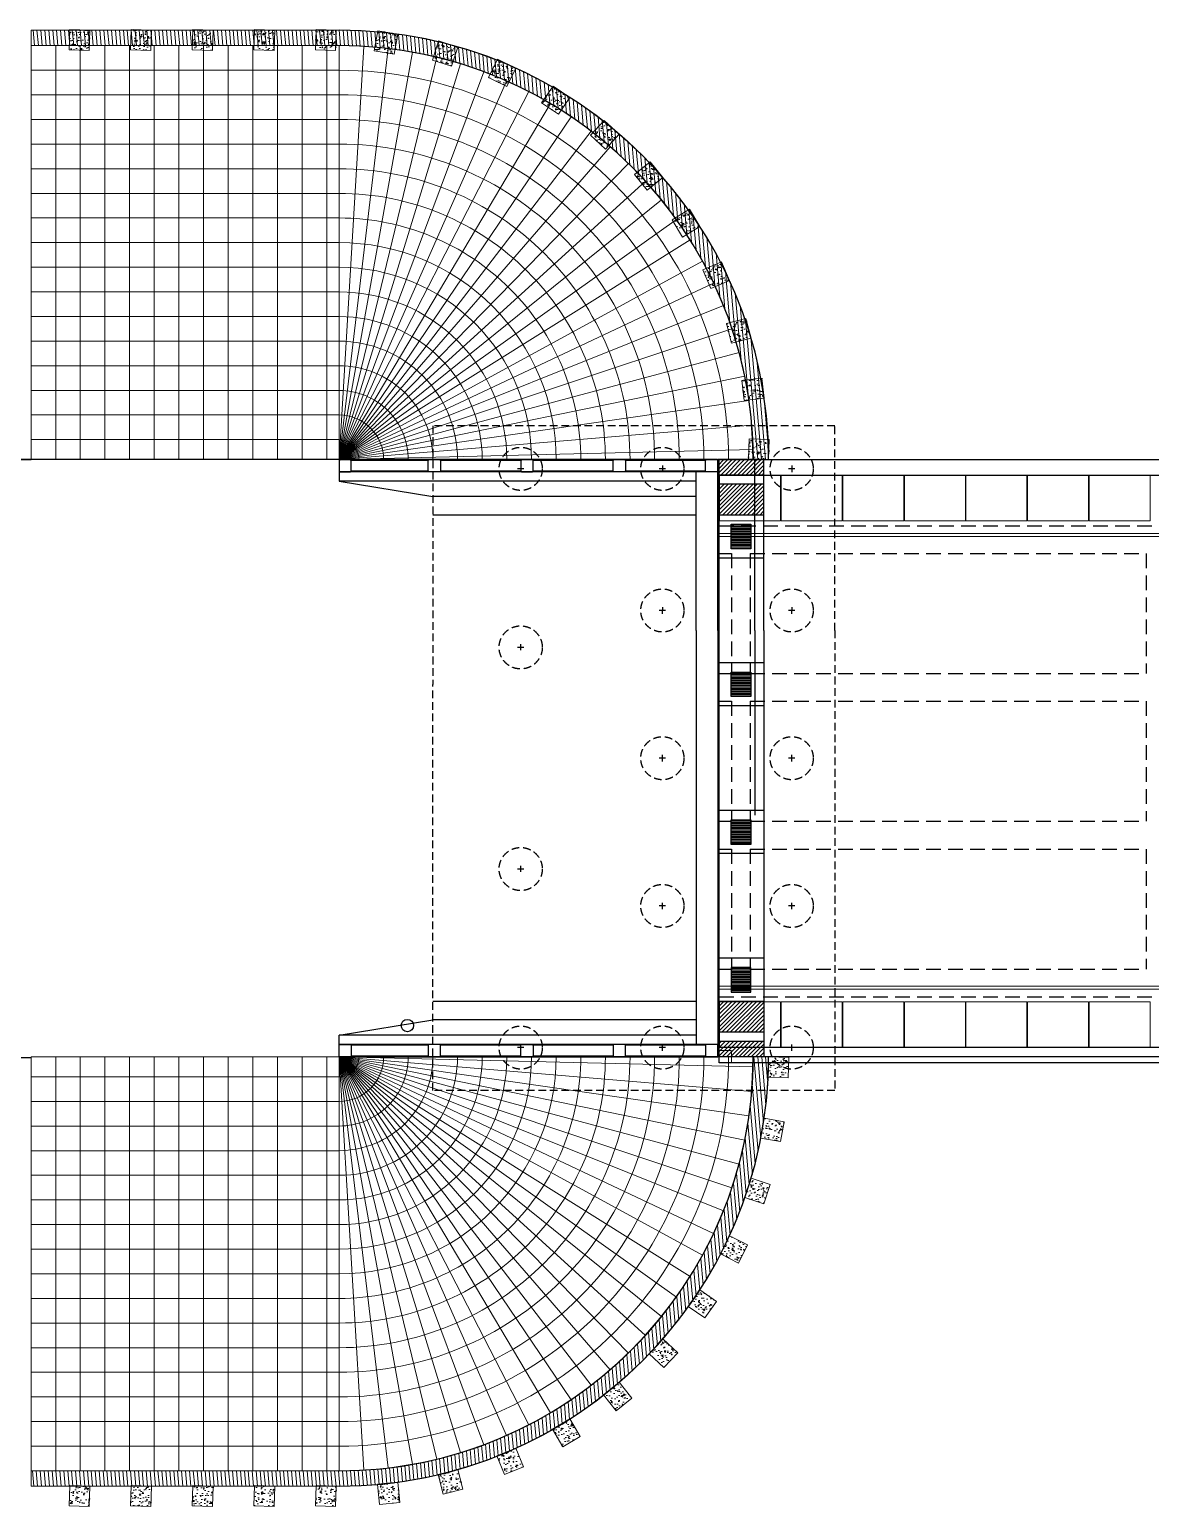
# Model space of a CAD drawing. Header units: millimetres. Extents: x 645430 to 1329725, y -477752 to 44877.
# Drawn here: x 1063102 to 1081301, y -54201 to -30211 of the extents above; entities that cross this region are included whole.
import ezdxf

# ---------------------------------------------------------------- set-up
doc = ezdxf.new("R2010")
doc.units = ezdxf.units.MM
doc.header["$LTSCALE"] = 250
for name, pattern in [('ACAD_ISO03W100', [30, 12, -18]), ('DASHED', [19.049999999999997, 12.7, -6.35]), ('DASHED2', [0.375, 0.25, -0.125]), ('HIDDEN', [9.524999999999999, 6.35, -3.175])]:
    doc.linetypes.add(name, pattern=pattern)
for name, color, linetype in [('Abutment W Line', 200, 'Continuous'), ('Bearing  peat', 11, 'Continuous'), ('Deck Slab', 11, 'Continuous'), ('Extra Line', 145, 'Continuous'), ('Girder Line', 7, 'Continuous'), ('Hatching', 35, 'Continuous'), ('Ralling', 6, 'Continuous')]:
    doc.layers.add(name, color=color, linetype=linetype)
for name, color, linetype, lineweight in [('Box', 30, 'Continuous', 13), ('Pucca Road', 1, 'Continuous', 30), ('Railing', 6, 'Continuous', 13), ('RL', 7, 'Continuous', 18)]:
    doc.layers.add(name, color=color, linetype=linetype, lineweight=lineweight)
pattern_1 = [(45, (1166579.839962274, -45547.58643916063), (-33.6757280470169, 33.6757280470169), [])]
pattern_2 = [(45, (1166579.839962274, -47947.56987610646), (-33.6757280470169, 33.6757280470169), [])]
pattern_3 = [(0, (1166729.83892709, -47947.56987610646), (0, 25.39982470766897), [])]

# ---------------------------------------------------------------- blocks, each defined once
blk = doc.blocks.new('gfffe')
at = {"true_color": 0xed1f24}
h = blk.add_hatch(dxfattribs=at)
h.set_pattern_fill('AR-CONC', color=240, angle=-3.81666561775622e-14)
h.set_pattern_definition([(49.9999999999999, (5949314.327706725, 76386.57703159499), (182.184668996004, -15.93908553890321), [19.05, -209.55]), (355, (5949314.327706725, 76386.57703159499), (-35.24342142496921, 191.0568452390352), [15.24, -167.64058417]), (100.4514446999999, (5949329.509713725, 76385.24877809499), (146.9412470903534, 175.117751912195), [16.19000879999999, -178.0902445999999]), (46.18419999999996, (5949314.327706725, 76437.37703159498), (271.0790408921299, -42.04232793272732), [28.575, -314.325]), (96.63555760999989, (5949336.917606725, 76433.87353159499), (237.4041340515032, 247.4261245977214), [24.28502314, -267.13560816]), (351.1841511699999, (5949314.327706725, 76437.37703159498), (237.4041340649772, 247.4261245855325), [22.85996707, -251.45973192]), (20.99999999999993, (5949339.727706725, 76424.67703159498), (151.6143912691324, -102.2651981870877), [19.05, -209.55]), (325.9999999999999, (5949339.727706725, 76424.67703159498), (61.80202834764719, 184.1879661223192), [15.24, -167.64]), (71.45144499999995, (5949352.362239325, 76416.15493169498), (213.4164192787162, 81.9227688859051), [16.1900088, -178.0899376]), (37.49999999999998, (5949314.327706725, 76386.57703159499), (3.088603250591873, 84.5550388731531), [0, -165.608, 0, -170.18, 0, -168.275]), (7.499999999999957, (5949314.327706725, 76386.57703159499), (66.81966251030582, 100.1805748181195), [0, -97.02799999999998, 0, -161.798, 0, -64.13499999999999]), (327.5, (5949257.685706725, 76386.57703159499), (135.5905951668714, -5.728743992673534), [0, -63.49999999999999, 0, -198.12, 0, -262.8899999999999]), (317.4999999999999, (5949232.285706725, 76386.57703159499), (148.129181386018, 25.42649103333293), [0, -82.55, 0, -131.572, 0, -186.69])])
h.paths.add_polyline_path([(5963085.189231027, 76843.61030348999), (5962756.360412356, 76832.52273693965), (5962767.447978905, 76503.69391826894), (5963096.276797577, 76514.78148481926)])
at = {"ltscale": 10}
blk.add_lwpolyline([(5962756.360412356, 76832.52273693965), (5963085.189231027, 76843.61030348999), (5963096.276797577, 76514.78148481926), (5962767.447978905, 76503.69391826894)], close=True, dxfattribs=at)
blk = doc.blocks.new('*U368')
at = {"layer": 'RL', "xscale": 0.9999930987271249, "yscale": 0.9999930987271249, "zscale": 0.9999930987271249, "rotation": 270.0000000000042}
blk.add_blockref('gfffe', (-76503.07351825407, 5962726.297294329), dxfattribs=at)
blk = doc.blocks.new('*U365')
at = {"layer": 'RL', "color": 0, "linetype": 'ByBlock', "lineweight": -2, "transparency": 16777216}
for p in [(6037712.17507299, 83478.11780902185), (6038712.168171718, 83478.11780902185), (6039712.161270445, 83478.11780902185), (6040712.154369172, 83478.11780902185), (6041712.147467899, 83478.11780902185)]:
    blk.add_blockref('*U368', p, dxfattribs=at)
for p, rotation in [((6035737.740566352, 83205.54185053187), 16.07072116549762), ((6036715.176054316, 83412.65140558177), 7.856272489784081), ((6034799.924848366, 82860.90264785934), 24.28516984121113), ((6033920.972444294, 82385.80563429366), 32.49961851692472), ((6033118.919050154, 81789.99958038829), 40.71406719263823), ((6032410.222429913, 81085.71015026666), 48.92851586835165), ((6031809.424709802, 80287.38903665982), 57.14296454406515), ((6031328.853980619, 79411.41741886869), 65.35741321977869), ((6030978.371331029, 78475.76982855597), 73.5718618954922), ((6030765.168502582, 77499.64532068609), 81.78631057120566), ((6030693.620318518, 76503.07351781428), 90.00075924691915)]:
    blk.add_blockref('*U368', p, dxfattribs=dict(at, rotation=rotation))
blk = doc.blocks.new('*U366')
at = {"ltscale": 10}
blk.add_line((-4.117846443554886e-13, 6724.953588939915), (0.9146898273124477, 6.220545763420842e-05), dxfattribs=at)
blk = doc.blocks.new('*U367')
at = {"layer": 'RL', "color": 0, "linetype": 'ByBlock', "lineweight": -2, "transparency": 16777216}
for p, rotation in [((-415737.3891331221, -43390.56489564082), 193.6317096239295), ((-415346.0859158539, -43307.90644736432), 190.2237822179472), ((-414950.5610849915, -43248.6549909506), 186.8158548119647), ((-414552.2135226481, -43213.02008543641), 183.4079274059823), ((-414152.4520943017, -43201.12776344485), 180), ((-416501.8147476211, -43624.85163933795), 200.4475644358942), ((-416123.0867855778, -43496.33799149275), 197.0396370299119), ((-416872.2335438749, -43775.65131539115), 203.8554918418765), ((-417233.0330866076, -43948.2036752121), 207.2634192478588), ((-417920.7086793924, -44356.05055513448), 214.0792740598235), ((-417582.9373092175, -44141.89844002452), 210.6713466538411), ((-418245.1525759828, -44589.90261281437), 217.487201465806), ((-418555.1215141072, -44842.62753108318), 220.8951288717885), ((-418849.519203547, -45113.33147890888), 224.3030562777712), ((-419127.3044260782, -45401.05703748721), 227.7109836837537), ((-419387.4947180251, -45704.78658641601), 231.1189110897361), ((-419629.1698450129, -46023.44590278908), 234.5268384957186), ((-419851.4750566289, -46355.90796048027), 237.9347659017012), ((-420053.6241094823, -46700.9969161807), 241.3426933076837), ((-420234.9020479691, -47057.49226809133), 244.7506207136661), ((-420394.6677329095, -47424.13317256249), 248.1585481196485), ((-420532.3561091122, -47799.62290341353), 251.5664755256309), ((-420647.4802038471, -48182.63343816081), 254.9744029316134), ((-420739.6328491581, -48571.81015493366), 258.3823303375958), ((-420808.4881219245, -48965.77662346642), 261.7902577435782), ((-420853.8024965774, -49363.13947322182), 265.1981851495605), ((-420875.4157063945, -49762.49332142829), 268.6061125555428)]:
    blk.add_blockref('*U366', p, dxfattribs=dict(at, rotation=rotation))
blk = doc.blocks.new('*U371')
at = {"layer": 'RL', "xscale": 0.9999930987271249, "yscale": 0.9999930987271249, "zscale": 0.9999930987271249, "rotation": 270.0000000000042}
blk.add_blockref('gfffe', (-76503.07351825407, 5962726.297294329), dxfattribs=at)
blk = doc.blocks.new('*U372')
at = {"layer": 'RL', "color": 0, "linetype": 'ByBlock', "lineweight": -2, "transparency": 16777216}
for p, rotation in [((5951215.082125888, 83478.11780902446), 180), ((5952215.075224615, 83478.11780902446), 180), ((5953215.068323342, 83478.11780902446), 180), ((5954215.06142207, 83478.11780902446), 180), ((5955215.054520796, 83478.11780902446), 180), ((5956212.053539472, 83412.65140558405), 172.1437275101968), ((5957189.489027434, 83205.54185053385), 163.9292788344845), ((5958127.304745421, 82860.90264786105), 155.714830158772), ((5959006.257149492, 82385.80563429513), 147.5003814830596), ((5959808.310543632, 81789.99958038954), 139.2859328073473), ((5960517.007163873, 81085.71015026775), 131.0714841316349), ((5961117.804883985, 80287.38903666078), 122.8570354559225), ((5961598.375613166, 79411.41741886953), 114.6425867802102), ((5961948.858262757, 78475.76982855676), 106.4281381044979), ((5962162.061091204, 77499.64532068685), 98.21368942878557), ((5962233.609275267, 76503.07351781502), 89.99924075307322)]:
    blk.add_blockref('*U371', p, dxfattribs=dict(at, rotation=rotation))
blk = doc.blocks.new('*U373')
at = {"ltscale": 10}
blk.add_line((-4.117846443554886e-13, 6724.953588939915), (0.9146898273124477, 6.220545763420842e-05), dxfattribs=at)
blk = doc.blocks.new('*U374')
at = {"layer": 'RL', "color": 0, "linetype": 'ByBlock', "lineweight": -2, "transparency": 16777216}
for p, rotation in [((46178.16079766484, 414318.2866827977), 186.8158548119646), ((46576.50836000822, 414353.9215883119), 183.4079274059823), ((46976.26978835464, 414365.8139103035), 180), ((45005.63509707854, 414070.6036822555), 197.0396370299117), ((45391.33274953421, 414176.3767781075), 193.6317096239294), ((45782.6359668024, 414259.035226384), 190.2237822179469), ((44626.90713503528, 413942.0900344104), 200.447564435894), ((43895.68879604871, 413618.7379985362), 207.263419247859), ((44256.48833878143, 413791.2903583572), 203.8554918418765), ((43545.78457343889, 413425.0432337238), 210.6713466538414), ((43208.01320326397, 413210.8911186138), 214.0792740598237), ((42883.56930667353, 412977.0390609339), 217.4872014658062), ((42573.60036854917, 412724.3141426651), 220.8951288717886), ((42279.20267910937, 412453.6101948394), 224.3030562777712), ((42001.41745657817, 412165.8846362611), 227.7109836837537), ((41741.22716463125, 411862.1550873323), 231.1189110897361), ((41499.55203764346, 411543.4957709592), 234.5268384957186), ((41277.24682602741, 411211.0337132681), 237.934765901701), ((41075.09777317408, 410865.9447575676), 241.3426933076834), ((40893.81983468725, 410509.449405657), 244.7506207136656), ((40734.05414974683, 410142.8085011858), 248.1585481196481), ((40596.36577354417, 409767.3187703348), 251.5664755256308), ((40481.2416788093, 409384.3082355875), 254.9744029316132), ((40389.08903349826, 408995.1315188147), 258.3823303375956), ((40320.23376073182, 408601.1650502819), 261.7902577435779), ((40274.91938607896, 408203.8022005265), 265.1981851495603), ((40253.30617626185, 407804.44835232), 268.6061125555427)]:
    blk.add_blockref('*U373', p, dxfattribs=dict(at, rotation=rotation))

msp = doc.modelspace()

# ---------------------------------------------------------------- hatches: boundary and pattern name
at = {"layer": 'Hatching', "lineweight": 18, "true_color": 0x58ba48}
h = msp.add_hatch(dxfattribs=at)
h.set_pattern_fill('ANSI31', color=85, scale=19.9998619745425, angle=50)
h.set_pattern_definition([(94.99999999999984, (-4835117.621682748, -113700.0799134374), (-63.25792676559887, -5.534351470143018), [])])
edge = h.paths.add_edge_path()
edge.add_line((1068126.29428412, -30221.96210441366), (1063126.328790484, -30221.96210441366))
edge.add_line((1063126.328790486, -30221.96210441366), (1063126.328790486, -30471.96037909544))
edge.add_line((1063126.328790486, -30471.96037909575), (1068126.294284122, -30471.96037909575))
edge.add_arc((1068128.204238743, -37194.82339298911), 6722.863285201328, 365.1539198028088, 450.0162776389096, ccw=False)
edge.add_line((1074823.886771798, -36590.8977616895), (1075077.880379549, -36626.47180818571))
edge.add_arc((1068136.571433246, -37185.75893973932), 6963.804418812815, 364.6065828545248, 450.084556867013)
edge = h.paths.add_edge_path()
edge.add_line((1075077.880379543, -36626.4718081858), (1074823.886771806, -36590.89776168959))
edge.add_arc((1068126.29428409, -37196.91396803781), 6724.953588971829, 360.89824209688834, 365.1701974417083, ccw=False)
edge.add_arc((1075013.575785011, -37230.45264914632), 214.3131938613282, 427.466808458524, 499.5779811090106, ccw=False)
edge.add_line((1075095.704581365, -37032.50061992183), (1075077.880379544, -36626.47180818534))
edge = h.paths.add_edge_path()
edge.add_arc((1075013.575785011, -37230.45264914446), 214.3131938607928, 427.4668084584206, 499.5779811091144)
edge.add_line((1074850.421469942, -37091.48929233104), (1074851.247873057, -37196.91396803616))
edge.add_line((1074851.247873053, -37196.91396803595), (1075101.246147675, -37196.91396803595))
edge.add_line((1075101.246147677, -37196.91396803595), (1075095.704581358, -37032.5006199235))
at = {"layer": 'Hatching', "linetype": 'Continuous', "ltscale": 3}
h = msp.add_hatch(dxfattribs=at)
h.set_pattern_fill('ANSI31', color=256, scale=14.99989648090687, style=2)
h.set_pattern_definition(pattern_1)
h.paths.add_polyline_path([(1074276.251841292, -37196.91396803595), (1075026.246665329, -37196.91396803595), (1075026.246665329, -37446.91224271804), (1074276.251841292, -37446.91224271804)])
h = msp.add_hatch(dxfattribs=at)
h.set_pattern_fill('ANSI31', color=256, scale=14.99989648090687, style=2)
h.set_pattern_definition(pattern_1)
h.paths.add_polyline_path([(1074276.251841292, -37596.91120752692), (1075026.246665329, -37596.91120752692), (1075026.246665329, -38096.90775688924), (1074276.251841292, -38096.90775688924)])
h = msp.add_hatch(dxfattribs=at)
h.set_pattern_fill('LINE,_I', color=256, scale=7.999944789817, style=2)
h.set_pattern_definition([(0, (1166729.83892709, -45547.58643916063), (0, 25.39982470766897), [])])
h.paths.add_polyline_path([(1074491.250357509, -38246.90672169998), (1074651.249253303, -38246.90672169998), (1074651.249253303, -38446.90534144454), (1074491.250357509, -38446.90534144454)])
h.paths.add_polyline_path([(1074651.249253303, -38446.90534144454), (1074651.249253303, -38246.90672169998), (1074811.248149112, -38246.90672169998), (1074811.248149112, -38446.90534144454)])
h.paths.add_polyline_path([(1074651.249253303, -38446.90534144454), (1074811.248149112, -38446.90534144454), (1074811.248149112, -38646.90396119095), (1074651.249253303, -38646.90396119095)])
h.paths.add_polyline_path([(1074651.249253303, -38646.90396119095), (1074491.250357509, -38646.90396119095), (1074491.250357509, -38446.90534144454), (1074651.249253303, -38446.90534144454)])
h = msp.add_hatch(dxfattribs=at)
h.set_pattern_fill('LINE,_I', color=256, scale=7.999944789817, style=2)
h.set_pattern_definition(pattern_3)
h.paths.add_polyline_path([(1074491.250357509, -40646.89015864395), (1074651.249253303, -40646.89015864395), (1074651.249253303, -40846.88877839036), (1074491.250357509, -40846.88877839036)])
h.paths.add_polyline_path([(1074651.249253303, -40846.88877839036), (1074651.249253303, -40646.89015864395), (1074811.248149112, -40646.89015864395), (1074811.248149112, -40846.88877839036)])
h.paths.add_polyline_path([(1074651.249253303, -40846.88877839036), (1074811.248149112, -40846.88877839036), (1074811.248149112, -41046.88739813492), (1074651.249253303, -41046.88739813492)])
h.paths.add_polyline_path([(1074651.249253303, -41046.88739813492), (1074491.250357509, -41046.88739813492), (1074491.250357509, -40846.88877839036), (1074651.249253303, -40846.88877839036)])
h = msp.add_hatch(dxfattribs=at)
h.set_pattern_fill('LINE,_I', color=256, scale=7.999944789817, style=2)
h.set_pattern_definition([(0, (1166729.83892709, -50347.55331305042), (0, 25.39982470766897), [])])
h.paths.add_polyline_path([(1074491.250357509, -43046.87359558977), (1074651.249253303, -43046.87359558977), (1074651.249253303, -43246.87221533433), (1074491.250357509, -43246.87221533433)])
h.paths.add_polyline_path([(1074651.249253303, -43246.87221533433), (1074651.249253303, -43046.87359558977), (1074811.248149112, -43046.87359558977), (1074811.248149112, -43246.87221533433)])
h.paths.add_polyline_path([(1074651.249253303, -43246.87221533433), (1074811.248149112, -43246.87221533433), (1074811.248149112, -43446.87083508074), (1074651.249253303, -43446.87083508074)])
h.paths.add_polyline_path([(1074651.249253303, -43446.87083508074), (1074491.250357509, -43446.87083508074), (1074491.250357509, -43246.87221533433), (1074651.249253303, -43246.87221533433)])
h = msp.add_hatch(dxfattribs=at)
h.set_pattern_fill('LINE,_I', color=256, scale=7.999944789817, style=2)
h.set_pattern_definition(pattern_3)
h.paths.add_polyline_path([(1074491.250357509, -45846.85427202471), (1074651.249253303, -45846.85427202471), (1074651.249253303, -45646.85565228015), (1074491.250357509, -45646.85565228015)])
h.paths.add_polyline_path([(1074651.249253303, -45646.85565228015), (1074651.249253303, -45846.85427202471), (1074811.248149112, -45846.85427202471), (1074811.248149112, -45646.85565228015)])
h.paths.add_polyline_path([(1074651.249253303, -45646.85565228015), (1074811.248149112, -45646.85565228015), (1074811.248149112, -45446.85703253374), (1074651.249253303, -45446.85703253374)])
h.paths.add_polyline_path([(1074651.249253303, -45446.85703253374), (1074491.250357509, -45446.85703253374), (1074491.250357509, -45646.85565228015), (1074651.249253303, -45646.85565228015)])
h = msp.add_hatch(dxfattribs=at)
h.set_pattern_fill('ANSI31', color=256, scale=14.99989648090687, style=2)
h.set_pattern_definition(pattern_2)
h.paths.add_polyline_path([(1074276.251841292, -46496.84978619777), (1075026.246665329, -46496.84978619777), (1075026.246665329, -45996.85323683359), (1074276.251841292, -45996.85323683359)])
h = msp.add_hatch(dxfattribs=at)
h.set_pattern_fill('ANSI31', color=256, scale=14.99989648090687, style=2)
h.set_pattern_definition(pattern_2)
h.paths.add_polyline_path([(1074276.251841292, -46896.84702568874), (1075026.246665329, -46896.84702568874), (1075026.246665329, -46646.84875100665), (1074276.251841292, -46646.84875100665)])
at = {"layer": 'Hatching', "lineweight": 18, "true_color": 0x58ba48}
h = msp.add_hatch(dxfattribs=at)
h.set_pattern_fill('ANSI31', color=85, scale=19.9998619745425, angle=50)
h.set_pattern_definition([(94.99999999999984, (-4835117.621682748, -116100.0633503832), (-63.25792676559887, -5.534351470143018), [])])
edge = h.paths.add_edge_path()
edge.add_line((1068126.29428412, -53871.79888931103), (1063126.328790484, -53871.79888931103))
edge.add_line((1063126.328790486, -53871.79888931103), (1063126.328790486, -53621.80061462925))
edge.add_line((1063126.328790486, -53621.80061462894), (1068126.294284122, -53621.80061462894))
edge.add_arc((1068128.204238743, -46898.93760073371), 6722.863285201328, 269.9837223610904, 354.8460801971912)
edge.add_line((1074823.886771798, -47502.86323203333), (1075077.880379549, -47467.28918553711))
edge.add_arc((1068136.571433246, -46908.00205398351), 6963.804418812815, 269.915443132987, 355.3934171454752, ccw=False)
edge = h.paths.add_edge_path()
edge.add_line((1075077.880379543, -47467.28918553703), (1074823.886771806, -47502.86323203324))
edge.add_arc((1068126.29428409, -46896.84702568687), 6724.953588971829, 354.8298025582918, 359.1017579031117)
edge.add_arc((1075013.575785011, -46863.30834457837), 214.3131938613282, 220.4220188909894, 292.533191541476)
edge.add_line((1075095.704581365, -47061.26037380099), (1075077.880379544, -47467.28918553748))
edge = h.paths.add_edge_path()
edge.add_arc((1075013.575785011, -46863.30834457837), 214.3131938607928, 220.4220188908856, 292.53319154157936, ccw=False)
edge.add_line((1074850.421469942, -47002.27170139365), (1074851.247873057, -46896.84702568853))
edge.add_line((1074851.247873053, -46896.84702568874), (1075101.246147675, -46896.84702568874))
edge.add_line((1075101.246147677, -46896.84702568874), (1075095.704581358, -47061.26037380119))

# ---------------------------------------------------------------- linework, layer by layer
at = {"ltscale": 10}
msp.add_line((1068976.28841804, -37196.91396806017, 3467.999999990319), (1063126.328790486, -37196.91396806017, 3467.999999990319), dxfattribs=at)
at = {"ltscale": 5, "elevation": 3468}
msp.add_lwpolyline([(1144361.251668964, -46896.84702848535), (1074301.251668964, -46896.84702848535)], dxfattribs=at)
at = {"ltscale": 10}
for centre, radius, start, end in [((1068126.29428412, -37196.91396803595, 3468), 6974.951863621696, 0, 90), ((1068126.29428412, -37196.91396803595, 3468), 6724.953588939915, 0, 90), ((1068126.29428412, -46896.84702568874, 3468), 6974.951863621696, 270, 0), ((1068126.29428412, -46896.84702568874, 3468), 6724.953588939915, 270, 0)]:
    msp.add_arc(centre, radius, start, end, dxfattribs=at)
at = {"layer": 'Abutment W Line', "ltscale": 10}
msp.add_line((1069293.97764422, -37196.91396803595, 3468), (1064294.012150586, -37196.91396803595, 3468), dxfattribs=at)
at = {"layer": 'Abutment W Line', "ltscale": 5}
for p, q in [((1068126.29428412, -37196.91396803595, 3468), (1068126.29428412, -37546.91155259125, 3468)), ((1073926.254256725, -39971.89481700398, 3468), (1073926.254256725, -37396.90994459577, 3468)), ((1075026.246665329, -37196.91396803595, 3468), (1074276.251841292, -37196.91396803595, 3468)), ((1074276.251841292, -39971.89481700398, 3468), (1074276.251841292, -37196.91396803595, 3468)), ((1075026.246665329, -37196.91396803595, 3468), (1074276.251841292, -37196.91396803595, 3468)), ((1075026.246665329, -39971.89481700398, 3468), (1075026.246665329, -37196.91396803595, 3468)), ((1073926.254256725, -37546.91155259125, 3468), (1068126.29428412, -37546.91155259125, 3468)), ((1075026.246665329, -37446.91224271804, 3468), (1074276.251841292, -37446.91224271804, 3468)), ((1075026.246665329, -37596.91120752692, 3468), (1074276.251841292, -37596.91120752692, 3468)), ((1073926.254256725, -37796.90982727334, 3468), (1069651.283759668, -37796.90982727334, 3468)), ((1073926.254256725, -38096.9077568911, 3468), (1069651.283759668, -38096.9077568911, 3468)), ((1075026.246665329, -38096.9077568911, 3468), (1074276.251841292, -38096.9077568911, 3468)), ((1075026.246665329, -38796.90292599984, 3468), (1074276.251841292, -38796.90292599984, 3468)), ((1073926.254256725, -39971.89481700398, 3468), (1073926.254256725, -46696.85104913078, 3468)), ((1074276.251841292, -39971.89481700398, 3468), (1074276.251841292, -46896.84702568874, 3468)), ((1075026.246665329, -39971.89481700398, 3468), (1075026.246665329, -46896.84702568874, 3468)), ((1075026.246665329, -40496.89119383693, 3468), (1074276.251841292, -40496.89119383693, 3468)), ((1075026.246665329, -41196.88636294566, 3468), (1074276.251841292, -41196.88636294566, 3468)), ((1075026.246665329, -42896.87463078089, 3468), (1074276.251841292, -42896.87463078089, 3468)), ((1075026.246665329, -43596.86979988962, 3468), (1074276.251841292, -43596.86979988962, 3468)), ((1075026.246665329, -45296.85806772672, 3468), (1074276.251841292, -45296.85806772672, 3468)), ((1073926.254256725, -45996.85323683545, 3468), (1069651.283759668, -45996.85323683545, 3468)), ((1075026.246665329, -45996.85323683545, 3468), (1074276.251841292, -45996.85323683545, 3468)), ((1073926.254256725, -46296.85116645321, 3468), (1069651.283759668, -46296.85116645321, 3468)), ((1075026.246665329, -46496.84978619963, 3468), (1074276.251841292, -46496.84978619963, 3468)), ((1068126.29428412, -46896.84702568874, 3468), (1068126.29428412, -46546.8494411353, 3468)), ((1073926.254256725, -46546.8494411353, 3468), (1068126.29428412, -46546.8494411353, 3468)), ((1068126.29428412, -46896.84702568874, 3468), (1068126.29428412, -46546.8494411353, 3468)), ((1073926.254256725, -46546.8494411353, 3468), (1068126.29428412, -46546.8494411353, 3468)), ((1075026.246665329, -46646.84875100851, 3468), (1074276.251841292, -46646.84875100851, 3468)), ((1075026.246665329, -46896.84702568874, 3468), (1074276.251841292, -46896.84702568874, 3468)), ((1075026.246665329, -46896.84702568874, 3468), (1074276.251841292, -46896.84702568874, 3468)), ((1075026.246665329, -46896.84702568874, 3468), (1074276.251841292, -46896.84702568874, 3468))]:
    msp.add_line(p, q, dxfattribs=at)
at = {"layer": 'Abutment W Line', "linetype": 'ACAD_ISO03W100'}
for q in [(1074876.247700527, -37196.91396803595, 3468), (1074876.247700527, -46896.84702568874, 3468)]:
    msp.add_line((1074876.247700527, -39971.89481700398, 3468), q, dxfattribs=at)
at = {"layer": 'Abutment W Line'}
for p, q in [((1068126.29428412, -37546.91155259125, 3468), (1069651.283759668, -37796.90982727334, 3468)), ((1068126.29428412, -46546.8494411353, 3468), (1069651.283759668, -46296.85116645321, 3468))]:
    msp.add_line(p, q, dxfattribs=at)
at = {"layer": 'Abutment W Line', "ltscale": 10}
msp.add_circle((1069236.018968418, -46389.70146308467, 3468), 99.99930987271249, dxfattribs=at)
at = {"layer": 'Bearing  peat', "linetype": 'Continuous', "elevation": 3468}
for points in [[(1074811.248149112, -38646.90396119095), (1074491.250357509, -38646.90396119095), (1074491.250357509, -38246.90672169998), (1074811.248149112, -38246.90672169998)], [(1074811.248149112, -41046.88739813678), (1074491.250357509, -41046.88739813678), (1074491.250357509, -40646.89015864581), (1074811.248149112, -40646.89015864581)], [(1074811.248149112, -43446.87083508074), (1074491.250357509, -43446.87083508074), (1074491.250357509, -43046.87359558977), (1074811.248149112, -43046.87359558977)], [(1074811.248149112, -45446.8570325356), (1074491.250357509, -45446.8570325356), (1074491.250357509, -45846.85427202657), (1074811.248149112, -45846.85427202657)]]:
    msp.add_lwpolyline(points, close=True, dxfattribs=at)
at = {"layer": 'Box', "linetype": 'Continuous', "lineweight": 20, "ltscale": 5}
for p, q in [((1074301.251668751, -37196.91396803409, 3468), (1074301.251668751, -37196.91396803409, 3468)), ((1074301.251668751, -46996.84633556008, 3468), (1074301.251668751, -46996.84633556008, 3468)), ((1092936.623060077, -46996.84633556008, 3468), (1076093.239301667, -46996.84633556008, 3468))]:
    msp.add_line(p, q, dxfattribs=at)
at = {"layer": 'Box', "linetype": 'Continuous', "lineweight": 20, "ltscale": 5, "elevation": 3468}
for points in [[(1074306.251634255, -37451.91220821068), (1075296.244801983, -37451.91220821068), (1075296.244801983, -38191.90710126795), (1074306.251634255, -38191.90710126795)], [(1075306.244732976, -37451.91220821068), (1076296.237900719, -37451.91220821068), (1076296.237900719, -38191.90710126795), (1075306.244732976, -38191.90710126795)], [(1076306.237831697, -37451.91220821068), (1077296.23099944, -37451.91220821068), (1077296.23099944, -38191.90710126795), (1076306.237831697, -38191.90710126795)], [(1077306.230930433, -37451.91220821068), (1078296.224098176, -37451.91220821068), (1078296.224098176, -38191.90710126795), (1077306.230930433, -38191.90710126795)], [(1078306.224029154, -37451.91220821068), (1079296.217196897, -37451.91220821068), (1079296.217196897, -38191.90710126795), (1078306.224029154, -38191.90710126795)], [(1079306.217127889, -37451.91220821068), (1080296.210295618, -37451.91220821068), (1080296.210295618, -38191.90710126795), (1079306.217127889, -38191.90710126795)], [(1080306.21022661, -37451.91220821068), (1081296.203394353, -37451.91220821068), (1081296.203394353, -38191.90710126795), (1080306.21022661, -38191.90710126795)], [(1074306.251634255, -46741.84809538536), (1075296.244801983, -46741.84809538536), (1075296.244801983, -46001.85320232622), (1074306.251634255, -46001.85320232622)], [(1075306.244732976, -46741.84809538536), (1076296.237900719, -46741.84809538536), (1076296.237900719, -46001.85320232622), (1075306.244732976, -46001.85320232622)], [(1076306.237831697, -46741.84809538536), (1077296.23099944, -46741.84809538536), (1077296.23099944, -46001.85320232622), (1076306.237831697, -46001.85320232622)], [(1077306.230930433, -46741.84809538536), (1078296.224098176, -46741.84809538536), (1078296.224098176, -46001.85320232622), (1077306.230930433, -46001.85320232622)], [(1078306.224029154, -46741.84809538536), (1079296.217196897, -46741.84809538536), (1079296.217196897, -46001.85320232622), (1078306.224029154, -46001.85320232622)], [(1079306.217127889, -46741.84809538536), (1080296.210295618, -46741.84809538536), (1080296.210295618, -46001.85320232622), (1079306.217127889, -46001.85320232622)], [(1080306.21022661, -46741.84809538536), (1081296.203394353, -46741.84809538536), (1081296.203394353, -46001.85320232622), (1080306.21022661, -46001.85320232622)]]:
    msp.add_lwpolyline(points, close=True, dxfattribs=at)
at = {"layer": 'Deck Slab'}
for p, q in [((1074301.251668751, -37446.91224271618, 3468), (1094301.3553949, -37446.91224271618, 3468)), ((1094301.3553949, -46746.84806087799, 3468), (1074301.251668751, -46746.84806087799, 3468))]:
    msp.add_line(p, q, dxfattribs=at)
at = {"layer": 'Deck Slab', "elevation": 3468}
msp.add_lwpolyline([(1093414.361516327, -46996.84633556008), (1074301.251668751, -46996.84633556008), (1074301.251668751, -37196.91396803409), (1094301.3553949, -37196.91396803409), (1094301.3553949, -46996.84633556008), (1092773.624184996, -46996.84633556008)], dxfattribs=at)
at = {"layer": 'Extra Line'}
for p, q in [((1071128.773563042, -37346.91293284483, 3468), (1071023.774287671, -37346.91293284483, 3468)), ((1071076.273925364, -37294.41329516284, 3468), (1071076.273925364, -37374.41274305992, 3468)), ((1073428.757690117, -37346.91293284483, 3468), (1073323.758414745, -37346.91293284483, 3468)), ((1073376.258052438, -37294.41329516284, 3468), (1073376.258052438, -37374.41274305992, 3468)), ((1075528.743197441, -42046.88049686328, 3468), (1075423.74392207, -42046.88049686328, 3468)), ((1075528.743197441, -44446.8639338091, 3468), (1075423.74392207, -44446.8639338091, 3468)), ((1071128.773563042, -46746.84806087986, 3468), (1071023.774287671, -46746.84806087986, 3468)), ((1071076.273925364, -46793.42979628779, 3468), (1071076.273925364, -46694.34842319787, 3468)), ((1073428.757690117, -46747.3070292715, 3468), (1073323.758414745, -46747.3070292715, 3468)), ((1073376.258052438, -46799.80666695349, 3468), (1073376.258052438, -46692.14487201162, 3468))]:
    msp.add_line(p, q, dxfattribs=at)
at = {"layer": 'Girder Line', "linetype": 'DASHED2', "lineweight": 25, "ltscale": 2}
for p, q in [((1069651.283759668, -36646.9177637361, 3468), (1069651.283759668, -40846.88877839036, 3468)), ((1076176.238728866, -36646.9177637361, 3468), (1069651.283759668, -36646.9177637361, 3468)), ((1076176.238728866, -39971.89481700398, 3468), (1076176.238728866, -36646.9177637361, 3468)), ((1076176.238728866, -39971.89481700398, 3468), (1076176.238728866, -47446.84322999045, 3468)), ((1069651.283759668, -47446.84322999045, 3468), (1069651.283759668, -40846.88877839036, 3468)), ((1076176.238728866, -47446.84322999045, 3468), (1069651.283759668, -47446.84322999045, 3468))]:
    msp.add_line(p, q, dxfattribs=at)
at = {"layer": 'Girder Line', "linetype": 'DASHED', "ltscale": 0.15}
for p, q in [((1075528.743197441, -37346.91293284483, 3468), (1075423.74392207, -37346.91293284483, 3468)), ((1075476.243559763, -37294.41329516284, 3468), (1075476.243559763, -37399.41257052869, 3468)), ((1073428.757690117, -39646.89705991745, 3468), (1073323.758414745, -39646.89705991745, 3468)), ((1073428.757690117, -39646.89705991745, 3468), (1073323.758414745, -39646.89705991745, 3468)), ((1073376.258052438, -39594.39742223546, 3468), (1073376.258052438, -39646.89705991745, 3468)), ((1073376.258052438, -39699.3966976013, 3468), (1073376.258052438, -39646.89705991745, 3468)), ((1075528.743197441, -39646.89705991745, 3468), (1075423.74392207, -39646.89705991745, 3468)), ((1075528.743197441, -39646.89705991745, 3468), (1075423.74392207, -39646.89705991745, 3468)), ((1075476.243559763, -39594.39742223546, 3468), (1075476.243559763, -39646.89705991745, 3468)), ((1075476.243559763, -39699.3966976013, 3468), (1075476.243559763, -39646.89705991745, 3468)), ((1071128.773563042, -40246.89291915484, 3468), (1071023.774287671, -40246.89291915484, 3468)), ((1071128.773563042, -40246.89291915484, 3468), (1071023.774287671, -40246.89291915484, 3468)), ((1071076.273925364, -40293.47465456091, 3468), (1071076.273925364, -40194.39328147098, 3468)), ((1073428.757690117, -42046.88049686328, 3468), (1073323.758414745, -42046.88049686328, 3468)), ((1073376.258052438, -42099.38013454713, 3468), (1073376.258052438, -41994.38085917942, 3468)), ((1075476.243559763, -42099.38013454713, 3468), (1075476.243559763, -41994.38085917942, 3468)), ((1071128.773563042, -43846.86807457171, 3468), (1071023.774287671, -43846.86807457171, 3468)), ((1071128.773563042, -43846.86807457171, 3468), (1071023.774287671, -43846.86807457171, 3468)), ((1071076.273925364, -43893.44980997778, 3468), (1071076.273925364, -43794.36843688786, 3468)), ((1073428.757690117, -44446.8639338091, 3468), (1073323.758414745, -44446.8639338091, 3468)), ((1073376.258052438, -44499.36357149109, 3468), (1073376.258052438, -44394.36429612525, 3468)), ((1075476.243559763, -44499.36357149109, 3468), (1075476.243559763, -44394.36429612525, 3468)), ((1075528.743197441, -46746.84806087986, 3468), (1075423.74392207, -46746.84806087986, 3468)), ((1075476.243559763, -46799.34769856371, 3468), (1075476.243559763, -46694.34842319787, 3468))]:
    msp.add_line(p, q, dxfattribs=at)
at = {"layer": 'Girder Line', "linetype": 'HIDDEN', "ltscale": 0.15}
for p, q in [((1074301.251668751, -38271.90654916689, 3468), (1094301.3553949, -38271.90654916689, 3468)), ((1074301.251668751, -38721.90344359353, 3468), (1074501.250288501, -38721.90344359353, 3468)), ((1074501.250288501, -38721.90344359353, 3468), (1074501.250288501, -40671.88998611085, 3468)), ((1074801.248218119, -38721.90344359353, 3468), (1081234.203822225, -38721.90344359353, 3468)), ((1074801.248218119, -38721.90344359353, 3468), (1074801.248218119, -40671.88998611085, 3468)), ((1081234.203822225, -38721.90344359353, 3468), (1081234.203822225, -40671.88998611085, 3468)), ((1074301.251668751, -40671.88998611085, 3468), (1074501.250288501, -40671.88998611085, 3468)), ((1074801.248218119, -40671.88998611085, 3468), (1081234.203822225, -40671.88998611085, 3468)), ((1074301.251668751, -43096.87325052544, 3468), (1074301.251668751, -40796.88912345283, 3468)), ((1074301.251668751, -41121.88688053936, 3468), (1074501.250288501, -41121.88688053936, 3468)), ((1074501.250288501, -41121.88688053936, 3468), (1074501.250288501, -43071.87342305668, 3468)), ((1074801.248218119, -41121.88688053936, 3468), (1074801.248218119, -43071.87342305668, 3468)), ((1074801.248218119, -41121.88688053936, 3468), (1081234.203822225, -41121.88688053936, 3468)), ((1081234.203822225, -41121.88688053936, 3468), (1081234.203822225, -43071.87342305668, 3468)), ((1074301.251668751, -43071.87342305668, 3468), (1074501.250288501, -43071.87342305668, 3468)), ((1074801.248218119, -43071.87342305668, 3468), (1081234.203822225, -43071.87342305668, 3468)), ((1074301.251668751, -43521.87031748332, 3468), (1074501.250288501, -43521.87031748332, 3468)), ((1074501.250288501, -43521.87031748332, 3468), (1074501.250288501, -45471.8568600025, 3468)), ((1074801.248218119, -43521.87031748332, 3468), (1074801.248218119, -45471.8568600025, 3468)), ((1074801.248218119, -43521.87031748332, 3468), (1081234.203822225, -43521.87031748332, 3468)), ((1081234.203822225, -43521.87031748332, 3468), (1081234.203822225, -45471.8568600025, 3468)), ((1074301.251668751, -45471.8568600025, 3468), (1074501.250288501, -45471.8568600025, 3468)), ((1074801.248218119, -45471.8568600025, 3468), (1081234.203822225, -45471.8568600025, 3468)), ((1074301.251668751, -45921.85375442915, 3468), (1094301.3553949, -45921.85375442915, 3468))]:
    msp.add_line(p, q, dxfattribs=at)
at = {"layer": 'Girder Line', "linetype": 'DASHED2', "lineweight": 25, "ltscale": 2}
for centre in [(1071076.273925364, -37346.91293284483, 3468), (1073376.258052438, -37346.91293284483, 3468), (1075476.243559763, -37346.91293284483, 3468), (1073376.258052438, -39646.89705991745, 3468), (1075476.243559763, -39646.89705991745, 3468), (1071076.273925364, -40246.89291915484, 3468), (1073376.258052438, -42046.88049686328, 3468), (1075476.243559763, -42046.88049686328, 3468), (1071076.273925364, -43846.86807457171, 3468), (1073376.258052438, -44446.8639338091, 3468), (1075476.243559763, -44446.8639338091, 3468), (1071076.273925364, -46746.84806087986, 3468), (1073376.258052438, -46746.84806087986, 3468), (1075476.243559763, -46746.84806087986, 3468)]:
    msp.add_circle(centre, 349.9975845544938, dxfattribs=at)
at = {"layer": 'Pucca Road', "ltscale": 0.5, "elevation": 3468}
for points in [[(1027315.362778125, -41366.7889816243), (1030788.517995448, -40703.19582258927), (1033122.948809729, -40286.07553692843), (1036479.328164835, -39726.79981996294), (1039447.730457406, -39271.69666776744), (1041362.710362505, -38997.68384586304), (1043643.449040699, -38691.29052821286), (1046838.582093989, -38298.39748509473), (1049085.688504587, -38047.38151713089), (1051699.562690095, -37781.58663465222), (1053525.856867455, -37612.546815215), (1055819.722135236, -37419.60747391608), (1058841.346724399, -37196.90099751566), (1063128.075172907, -37196.90099751107)], [(1027104.807517489, -44929.55677136836), (1031588.937273297, -45207.33728307756), (1034883.652407549, -45411.436563376), (1038636.71092606, -45643.92905857975), (1042736.75297922, -45897.91630729537), (1047665.003828024, -46203.20899889078), (1051848.232181758, -46462.34942880112), (1054836.1634046, -46647.44422070684), (1058862.200165229, -46896.847028483), (1063126.470755699, -46912.97623734068)]]:
    msp.add_lwpolyline(points, dxfattribs=at)
at = {"layer": 'Railing', "linetype": 'Continuous', "lineweight": 20, "ltscale": 5}
for p, q in [((1074301.251668751, -38396.905686507, 3468), (1094301.3553949, -38396.905686507, 3468)), ((1074301.251668751, -38446.90534144267, 3468), (1094301.3553949, -38446.90534144267, 3468)), ((1074301.251668751, -45746.8549621515, 3468), (1094301.3553949, -45746.8549621515, 3468)), ((1074301.251668751, -45796.85461708717, 3468), (1094301.3553949, -45796.85461708717, 3468))]:
    msp.add_line(p, q, dxfattribs=at)
at = {"layer": 'Railing', "linetype": 'Continuous', "lineweight": 20, "ltscale": 5, "elevation": 3468}
for points in [[(1074313.251585945, -46796.84771581553), (1074489.250371322, -46796.84771581553), (1074501.250288501, -46808.84763300046), (1074501.250288501, -46984.84641837515), (1074489.250371322, -46996.84633556008), (1074313.251585945, -46996.84633556008), (1074301.251668751, -46984.84641837515), (1074301.251668751, -46808.84763300046)], [(1074313.251585945, -46996.84633556008), (1074489.250371322, -46996.84633556008), (1074501.250288501, -46984.84641837515), (1074501.250288501, -46808.84763300046), (1074489.250371322, -46796.84771581553), (1074313.251585945, -46796.84771581553), (1074301.251668751, -46808.84763300046), (1074301.251668751, -46984.84641837515)], [(1074313.251585945, -46996.84633556008), (1074489.250371322, -46996.84633556008), (1074501.250288501, -46984.84641837515), (1074501.250288501, -46808.84763300046), (1074489.250371322, -46796.84771581553), (1074313.251585945, -46796.84771581553), (1074301.251668751, -46808.84763300046), (1074301.251668751, -46984.84641837515)], [(1074313.251585945, -46796.84771581553), (1074489.250371322, -46796.84771581553), (1074501.250288501, -46808.84763300046), (1074501.250288501, -46984.84641837515), (1074489.250371322, -46996.84633556008), (1074313.251585945, -46996.84633556008), (1074301.251668751, -46984.84641837515), (1074301.251668751, -46808.84763300046)], [(1074313.251585945, -46996.84633556008), (1074489.250371322, -46996.84633556008), (1074501.250288501, -46984.84641837515), (1074501.250288501, -46808.84763300046), (1074489.250371322, -46796.84771581553), (1074313.251585945, -46796.84771581553), (1074301.251668751, -46808.84763300046), (1074301.251668751, -46984.84641837515)]]:
    msp.add_lwpolyline(points, close=True, dxfattribs=at)
at = {"layer": 'Ralling'}
for p, q in [((1074264.251924098, -37196.91396803595, 3468), (1068126.29428412, -37196.91396803595, 3468)), ((1068126.29428412, -37196.91396803595, 3468), (1074276.251841292, -37196.91396803595, 3468)), ((1074276.251841292, -37396.90994459577, 3468), (1068126.29428412, -37396.90994459577, 3468)), ((1069576.284277275, -37208.91097195633, 3468), (1068326.292903855, -37208.91388522089, 3468)), ((1069576.284007207, -37384.90975733846, 3468), (1068326.292903855, -37384.91267059743, 3468)), ((1071076.273925364, -37208.91124203429, 3468), (1069776.28289701, -37208.91124203429, 3468)), ((1071076.273925364, -37384.91002741084, 3468), (1069776.28289701, -37384.91002741084, 3468)), ((1072576.263573453, -37208.91388522089, 3468), (1071276.272545099, -37208.91124203429, 3468)), ((1072576.263573453, -37384.91267059743, 3468), (1071276.272545099, -37384.91002741084, 3468)), ((1074076.253221542, -37208.91388522089, 3468), (1072776.262193203, -37208.91388522089, 3468)), ((1074076.253221542, -37384.91267059743, 3468), (1072776.262193203, -37384.91267059743, 3468)), ((1074276.251841292, -46696.85104913078, 3468), (1068126.29428412, -46696.85104913078, 3468)), ((1069576.284007207, -46708.85123638809, 3468), (1068326.292903855, -46708.84832312912, 3468)), ((1071076.273925364, -46708.85096631572, 3468), (1069776.28289701, -46708.85096631572, 3468)), ((1072576.263573453, -46708.84832312912, 3468), (1071276.272545099, -46708.85096631572, 3468)), ((1074076.253221542, -46708.84832312912, 3468), (1072776.262193203, -46708.84832312912, 3468)), ((1074264.251924098, -46896.84702568874, 3468), (1068126.29428412, -46896.84702568874, 3468)), ((1068126.29428412, -46896.84702568874, 3468), (1074276.251841292, -46896.84702568874, 3468)), ((1069576.284277275, -46884.85002176836, 3468), (1068326.292903855, -46884.84710850567, 3468)), ((1071076.273925364, -46884.84975169227, 3468), (1069776.28289701, -46884.84975169227, 3468)), ((1072576.263573453, -46884.84710850567, 3468), (1071276.272545099, -46884.84975169227, 3468)), ((1074076.253221542, -46884.84710850567, 3468), (1072776.262193203, -46884.84710850567, 3468))]:
    msp.add_line(p, q, dxfattribs=at)
at = {"layer": 'Ralling', "elevation": 3468}
for points in [[(1068138.2942013, -37396.91258778237), (1068314.292986676, -37396.91258778237), (1068326.292903855, -37384.91267059743), (1068326.292903855, -37208.91388522089), (1068314.292986676, -37196.91396803595), (1068138.2942013, -37196.91396803595), (1068126.29428412, -37208.91388522089), (1068126.29428412, -37384.91267059743)], [(1069764.282979831, -37396.90994459577), (1069588.284194455, -37396.90994459577), (1069576.284277275, -37384.91002741084), (1069576.284277275, -37208.91124203429), (1069588.284194455, -37196.91132484935), (1069764.282979831, -37196.91132484935), (1069776.28289701, -37208.91124203429), (1069776.28289701, -37384.91002741084)], [(1071088.273842543, -37396.90994459577), (1071264.27262792, -37396.90994459577), (1071276.272545099, -37384.91002741084), (1071276.272545099, -37208.91124203429), (1071264.27262792, -37196.91132484935), (1071088.273842543, -37196.91132484935), (1071076.273925364, -37208.91124203429), (1071076.273925364, -37384.91002741084)], [(1072764.262276009, -37396.91258778237), (1072588.263490632, -37396.91258778237), (1072576.263573453, -37384.91267059743), (1072576.263573453, -37208.91388522089), (1072588.263490632, -37196.91396803595), (1072764.262276009, -37196.91396803595), (1072776.262193203, -37208.91388522089), (1072776.262193203, -37384.91267059743)], [(1074264.251924098, -37396.91258778237), (1074088.253138721, -37396.91258778237), (1074076.253221542, -37384.91267059743), (1074076.253221542, -37208.91388522089), (1074088.253138721, -37196.91396803595), (1074264.251924098, -37196.91396803595), (1074276.251841292, -37208.91388522089), (1074276.251841292, -37384.91267059743)], [(1068138.2942013, -46696.84840594418), (1068314.292986676, -46696.84840594418), (1068326.292903855, -46708.84832312912), (1068326.292903855, -46884.84710850567), (1068314.292986676, -46896.84702568874), (1068138.2942013, -46896.84702568874), (1068126.29428412, -46884.84710850567), (1068126.29428412, -46708.84832312912)], [(1069764.282979831, -46696.85104913078), (1069588.284194455, -46696.85104913078), (1069576.284277275, -46708.85096631572), (1069576.284277275, -46884.84975169227), (1069588.284194455, -46896.8496688772), (1069764.282979831, -46896.8496688772), (1069776.28289701, -46884.84975169227), (1069776.28289701, -46708.85096631572)], [(1071088.273842543, -46696.85104913078), (1071264.27262792, -46696.85104913078), (1071276.272545099, -46708.85096631572), (1071276.272545099, -46884.84975169227), (1071264.27262792, -46896.8496688772), (1071088.273842543, -46896.8496688772), (1071076.273925364, -46884.84975169227), (1071076.273925364, -46708.85096631572)], [(1072764.262276009, -46696.84840594418), (1072588.263490632, -46696.84840594418), (1072576.263573453, -46708.84832312912), (1072576.263573453, -46884.84710850567), (1072588.263490632, -46896.84702568874), (1072764.262276009, -46896.84702568874), (1072776.262193203, -46884.84710850567), (1072776.262193203, -46708.84832312912)], [(1074264.251924098, -46696.84840594418), (1074088.253138721, -46696.84840594418), (1074076.253221542, -46708.84832312912), (1074076.253221542, -46884.84710850567), (1074088.253138721, -46896.84702568874), (1074264.251924098, -46896.84702568874), (1074276.251841292, -46884.84710850567), (1074276.251841292, -46708.84832312912)]]:
    msp.add_lwpolyline(points, close=True, dxfattribs=at)
at = {"layer": 'RL', "ltscale": 0.5}
for p, q in [((1063126.328790486, -37196.91396803595, 3468), (1063126.328790486, -30221.96210441552, 3468)), ((1063526.326029971, -37196.91396803595, 3468), (1063526.326029971, -30471.96037909575, 3468)), ((1063926.323269457, -37196.91396803595, 3468), (1063926.323269457, -30471.96037909575, 3468)), ((1064326.320508957, -37196.91396803595, 3468), (1064326.320508957, -30471.96037909575, 3468)), ((1064726.317748442, -37196.91396803595, 3468), (1064726.317748442, -30471.96037909575, 3468)), ((1065126.314987928, -37196.91396803595, 3468), (1065126.314987928, -30471.96037909575, 3468)), ((1065526.312227428, -37196.91396803595, 3468), (1065526.312227428, -30471.96037909575, 3468)), ((1065926.309466913, -37196.91396803595, 3468), (1065926.309466913, -30471.96037909575, 3468)), ((1066326.306706414, -37196.91396803595, 3468), (1066326.306706414, -30471.96037909575, 3468)), ((1066726.303945899, -37196.91396803595, 3468), (1066726.303945899, -30471.96037909575, 3468)), ((1067126.301185384, -37196.91396803595, 3468), (1067126.301185384, -30471.96037909575, 3468)), ((1067526.298424885, -37196.91396803595, 3468), (1067526.298424885, -30471.96037909575, 3468)), ((1067926.29566437, -37196.91396803595, 3468), (1067926.29566437, -30471.96037909575, 3468)), ((1064294.012150586, -37197.00639562309, 3468), (1063126.328790486, -37196.98950205743, 3468)), ((1069948.973123893, -46896.84702568874, 3468), (1063126.328790486, -46896.84702568874, 3468)), ((1063126.328790486, -46896.84702568874, 3468), (1063126.328790486, -53871.79888931103, 3468)), ((1063526.326029971, -46896.84702568874, 3468), (1063526.326029971, -53621.80061462894, 3468)), ((1063926.323269457, -46896.84702568874, 3468), (1063926.323269457, -53621.80061462894, 3468)), ((1064326.320508957, -46896.84702568874, 3468), (1064326.320508957, -53621.80061462894, 3468)), ((1064726.317748442, -46896.84702568874, 3468), (1064726.317748442, -53621.80061462894, 3468)), ((1065126.314987928, -46896.84702568874, 3468), (1065126.314987928, -53621.80061462894, 3468)), ((1065526.312227428, -46896.84702568874, 3468), (1065526.312227428, -53621.80061462894, 3468)), ((1065926.309466913, -46896.84702568874, 3468), (1065926.309466913, -53621.80061462894, 3468)), ((1066326.306706414, -46896.84702568874, 3468), (1066326.306706414, -53621.80061462894, 3468)), ((1066726.303945899, -46896.84702568874, 3468), (1066726.303945899, -53621.80061462894, 3468)), ((1067126.301185384, -46896.84702568874, 3468), (1067126.301185384, -53621.80061462894, 3468)), ((1067526.298424885, -46896.84702568874, 3468), (1067526.298424885, -53621.80061462894, 3468)), ((1067926.29566437, -46896.84702568874, 3468), (1067926.29566437, -53621.80061462894, 3468))]:
    msp.add_line(p, q, dxfattribs=at)
at = {"layer": 'RL', "ltscale": 0.5, "elevation": 3468}
for points in [[(1075101.246147126, -37197.00639562309, 0.4142174436114363), (1068126.29428412, -30221.96210441552), (1063126.328790486, -30221.96210441552)], [(1074851.247872472, -37197.00308280624, 0.4142174436114359), (1068126.29428412, -30471.96037909575), (1063126.328790486, -30471.96037909575)], [(1074451.250633016, -37196.9977822993, 0.4142174436114373), (1068126.29428412, -30871.95761858672), (1063126.328790486, -30871.95761858672)], [(1074051.253393546, -37196.99248179235, 0.4142174436114366), (1068126.29428412, -31271.95485807769), (1063126.328790486, -31271.95485807769)], [(1073651.256154105, -37196.9871812854, 0.4142174436114348), (1068126.29428412, -31671.95209756866), (1063126.328790486, -31671.95209756866)], [(1073251.258914649, -37196.98188078031, 0.4142174436114356), (1068126.29428412, -32071.94933705963), (1063126.328790486, -32071.94933705963)], [(1072851.261675179, -37196.9765802715, 0.414217443611434), (1068126.29428412, -32471.9465765506), (1063126.328790486, -32471.9465765506)], [(1072451.264435738, -37196.97127976455, 0.4142174436114354), (1068126.29428412, -32871.94381604157), (1063126.328790486, -32871.94381604157)], [(1072051.267196283, -37196.96597925946, 0.4142174436114333), (1068126.29428412, -33271.94105553254), (1063126.328790486, -33271.94105553254)], [(1071651.269956812, -37196.96067875065, 0.414217443611435), (1068126.29428412, -33671.93829502352), (1063126.328790486, -33671.93829502352)], [(1071251.272717372, -37196.95537824556, 0.414217443611431), (1068126.29428412, -34071.93553451449), (1063126.328790486, -34071.93553451449)], [(1070851.275477901, -37196.95007773861, 0.4142174436114337), (1068126.29428412, -34471.93277400546), (1063126.328790486, -34471.93277400546)], [(1070451.278238446, -37196.94477723166, 0.414217443611429), (1068126.29428412, -34871.93001349643), (1063126.328790486, -34871.93001349643)], [(1070051.280999005, -37196.93947672471, 0.4142174436114323), (1068126.29428412, -35271.9272529874), (1063126.328790486, -35271.9272529874)], [(1069651.283759534, -37196.93417621776, 0.414217443611436), (1068126.29428412, -35671.92449247837), (1063126.328790486, -35671.92449247837)], [(1069251.286520079, -37196.92887571082, 0.414217443611429), (1068126.29428412, -36071.92173196934), (1063126.328790486, -36071.92173196934)], [(1068851.289280638, -37196.92357520573, 0.4142174436114319), (1068126.29428412, -36471.91897146031), (1063126.328790486, -36471.91897146031)], [(1068451.292041168, -37196.91827469692, 0.4142174436113963), (1068126.29428412, -36871.91621094942), (1063126.328790486, -36871.91621094942)], [(1075101.246147126, -46896.7545981016, -0.4142174436114363), (1068126.29428412, -53871.79888931103), (1063126.328790486, -53871.79888931103)], [(1074851.247872472, -46896.75791092031, -0.4142174436114359), (1068126.29428412, -53621.80061462894), (1063126.328790486, -53621.80061462894)], [(1074451.250633016, -46896.76321142539, -0.4142174436114373), (1068126.29428412, -53221.80337513797), (1063126.328790486, -53221.80337513797)], [(1074051.253393546, -46896.76851193234, -0.4142174436114366), (1068126.29428412, -52821.806135647), (1063126.328790486, -52821.806135647)], [(1073651.256154105, -46896.77381243929, -0.4142174436114348), (1068126.29428412, -52421.80889615789), (1063126.328790486, -52421.80889615789)], [(1073251.258914649, -46896.77911294624, -0.4142174436114356), (1068126.29428412, -52021.81165666692), (1063126.328790486, -52021.81165666692)], [(1072851.261675179, -46896.78441345133, -0.414217443611434), (1068126.29428412, -51621.81441717595), (1063126.328790486, -51621.81441717595)], [(1072451.264435738, -46896.78971396014, -0.4142174436114354), (1068126.29428412, -51221.81717768498), (1063126.328790486, -51221.81717768498)], [(1072051.267196283, -46896.79501446523, -0.4142174436114333), (1068126.29428412, -50821.81993819401), (1063126.328790486, -50821.81993819401)], [(1071651.269956812, -46896.80031497404, -0.414217443611435), (1068126.29428412, -50421.82269870304), (1063126.328790486, -50421.82269870304)], [(1071251.272717372, -46896.80561548099, -0.414217443611431), (1068126.29428412, -50021.82545921206), (1063126.328790486, -50021.82545921206)], [(1070851.275477901, -46896.81091598608, -0.4142174436114337), (1068126.29428412, -49621.82821972109), (1063126.328790486, -49621.82821972109)], [(1070451.278238446, -46896.81621649489, -0.414217443611429), (1068126.29428412, -49221.83098023012), (1063126.328790486, -49221.83098023012)], [(1070051.280999005, -46896.82151699997, -0.4142174436114323), (1068126.29428412, -48821.83374073915), (1063126.328790486, -48821.83374073915)], [(1069651.283759534, -46896.82681750692, -0.414217443611436), (1068126.29428412, -48421.83650124818), (1063126.328790486, -48421.83650124818)], [(1069251.286520079, -46896.83211801387, -0.414217443611429), (1068126.29428412, -48021.83926175721), (1063126.328790486, -48021.83926175721)], [(1068851.289280638, -46896.83741852082, -0.4142174436114319), (1068126.29428412, -47621.84202226624), (1063126.328790486, -47621.84202226624)], [(1068451.292041168, -46896.84271902591, -0.4142174436113963), (1068126.29428412, -47221.84478277527), (1063126.328790486, -47221.84478277527)]]:
    msp.add_lwpolyline(points, format="xyb", dxfattribs=at)

# ---------------------------------------------------------------- block references
at = {"layer": 'RL', "extrusion": (0, 0, -1), "zscale": -0.9999999999999999}
msp.add_blockref('*U365', (-7105794.866465643, -113700.0799134374, -3468), dxfattribs=at)
at = {"layer": 'RL', "ltscale": 0.5, "extrusion": (0, 0, -1), "zscale": -0.9999999999999999}
msp.add_blockref('*U367', (-653973.8421898186, 12729.16738434881, -3468), dxfattribs=at)
at = {"layer": 'RL', "extrusion": (0, 0, -1), "zscale": -0.9999999999999999, "rotation": 180}
msp.add_blockref('*U372', (4887132.363128141, 29606.31891971268, -3468), dxfattribs=at)
at = {"layer": 'RL', "ltscale": 0.5, "rotation": 180}
msp.add_blockref('*U374', (1115102.564072475, 360744.0132956747, 3468), dxfattribs=at)

doc.saveas('drawing.dxf')
